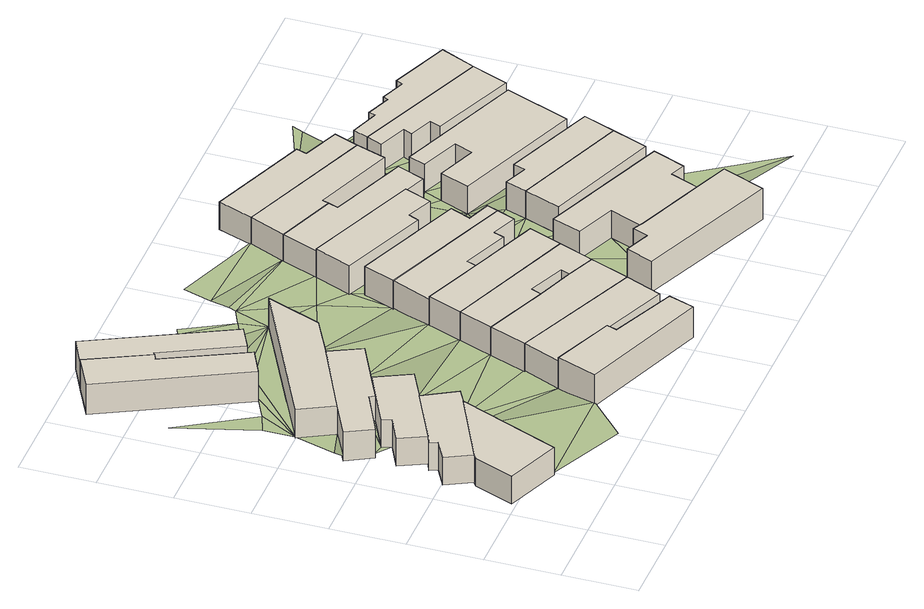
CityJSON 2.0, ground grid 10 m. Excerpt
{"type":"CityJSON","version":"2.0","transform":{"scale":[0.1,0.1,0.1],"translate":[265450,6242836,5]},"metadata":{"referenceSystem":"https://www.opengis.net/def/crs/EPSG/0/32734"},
"CityObjects":{
"building1":{"type":"Building","attributes":{"address":"26 Westminster Road Salt River Cape Town","building":"house","building:levels":"1","footprint":{"type":"Polygon"},"plus_code":"CQXQXWXX+XVW","ground_height":6.76,"building_height":4.1,"roof_height":10.86},"geometry":[{"type":"Solid","lod":"1","boundaries":[[[[0,1,2,3]],[[1,4,5,2]],[[4,6,7,5]],[[6,8,9,7]],[[8,0,3,9]],[[3,2,5,7,9]],[[8,6,4,1,0]]]]}]},
"building2":{"type":"Building","attributes":{"address":"24 Westminster Road Salt River Cape Town","building":"house","building:levels":"1","footprint":{"type":"Polygon"},"plus_code":"CQXXXCXM+XGV","ground_height":6.76,"building_height":4.1,"roof_height":10.86},"geometry":[{"type":"Solid","lod":"1","boundaries":[[[[1,10,11,2]],[[10,12,13,11]],[[12,14,15,13]],[[14,16,17,15]],[[16,18,19,17]],[[18,20,21,19]],[[20,4,5,21]],[[4,1,2,5]],[[2,11,13,15,17,19,21,5]],[[4,20,18,16,14,12,10,1]]]]}]},
"building3":{"type":"Building","attributes":{"address":"Westminster Road Salt River Cape Town","building":"house","building:levels":"1","footprint":{"type":"Polygon"},"plus_code":"CRX2X3XH+X7X","ground_height":6.76,"building_height":4.1,"roof_height":10.86},"geometry":[{"type":"Solid","lod":"1","boundaries":[[[[12,22,23,13]],[[22,24,25,23]],[[24,26,27,28,25]],[[26,29,30,31,28,27]],[[29,32,33,31,30]],[[32,34,35,33]],[[34,14,15,35]],[[14,12,13,15]],[[13,23,25,28,31,33,35,15]],[[14,34,32,29,26,24,22,12]]]]}]},
"building4":{"type":"Building","attributes":{"address":"Westminster Road Salt River Cape Town","building":"house","building:levels":"1","footprint":{"type":"Polygon"},"plus_code":"CRX3XHXJ+XQW","ground_height":6.31,"building_height":4.1,"roof_height":10.41},"geometry":[{"type":"Solid","lod":"1","boundaries":[[[[36,37,38,39]],[[37,40,41,38]],[[40,42,43,41]],[[42,44,45,43]],[[44,46,47,45]],[[46,48,49,47]],[[48,50,27,49]],[[50,36,39,27]],[[39,38,41,43,45,47,49,27]],[[50,48,46,44,42,40,37,36]]]]}]},
"building5":{"type":"Building","attributes":{"address":"31 Greef Street Salt River Cape Town","building":"house","building:levels":"1","footprint":{"type":"Polygon"},"plus_code":"CRX2XRXC+XXX","ground_height":6.31,"building_height":4.1,"roof_height":10.41},"geometry":[{"type":"Solid","lod":"1","boundaries":[[[[51,52,53,54,55,56]],[[52,57,58,54,53]],[[57,59,60,58]],[[59,61,62,60]],[[61,63,64,62]],[[63,51,56,55,64]],[[55,54,58,60,62,64]],[[63,61,59,57,52,51]]]]}]},
"building6":{"type":"Building","attributes":{"address":"18 Westminster Road Salt River Cape Town","building":"house","building:levels":"1","footprint":{"type":"Polygon"},"plus_code":"CRX7XJX7+XGR","ground_height":6.31,"building_height":4.1,"roof_height":10.41},"geometry":[{"type":"Solid","lod":"1","boundaries":[[[[40,65,66,41]],[[65,67,68,66]],[[67,69,70,68]],[[69,42,43,70]],[[42,40,41,43]],[[41,66,68,70,43]],[[42,69,67,65,40]]]]}]},
"building7":{"type":"Building","attributes":{"address":"33 Greef Street Salt River Cape Town","building":"house","building:levels":"1","footprint":{"type":"Polygon"},"plus_code":"CRX6X8X6+X2R","ground_height":5.89,"building_height":4.1,"roof_height":9.99},"geometry":[{"type":"Solid","lod":"1","boundaries":[[[[71,51,56,72]],[[51,63,73,56]],[[63,74,75,73]],[[74,76,77,75]],[[76,78,79,77]],[[78,71,72,79]],[[72,56,73,75,77,79]],[[78,76,74,63,51,71]]]]}]},
"building8":{"type":"Building","attributes":{"address":"43 Westminster Road Salt River Cape Town","building":"house","building:levels":"1","footprint":{"type":"Polygon"},"plus_code":"CVX5X9XW+XHR","ground_height":7.04,"building_height":4.1,"roof_height":11.14},"geometry":[{"type":"Solid","lod":"1","boundaries":[[[[80,81,82,83]],[[81,84,85,82]],[[84,86,87,85]],[[86,88,89,90,87]],[[88,91,92,93,90,89]],[[91,80,83,93,92]],[[83,82,85,87,90,93]],[[91,88,86,84,81,80]]]]}]},
"building9":{"type":"Building","attributes":{"address":"41 Westminster Road Salt River Cape Town","building":"house","building:levels":"1","footprint":{"type":"Polygon"},"plus_code":"CVX7XHX9+XMX","ground_height":6.55,"building_height":4.1,"roof_height":10.65},"geometry":[{"type":"Solid","lod":"1","boundaries":[[[[91,88,89,92]],[[88,94,95,89]],[[94,96,97,95]],[[96,98,99,97]],[[98,91,92,99]],[[92,89,95,97,99]],[[98,96,94,88,91]]]]}]},
"building10":{"type":"Building","attributes":{"address":"39 Westminster Road Salt River Cape Town","building":"house","building:levels":"1","footprint":{"type":"Polygon"},"plus_code":"CVXCX4X5+XJW","ground_height":6.55,"building_height":4.1,"roof_height":10.65},"geometry":[{"type":"Solid","lod":"1","boundaries":[[[[100,101,97,99]],[[101,102,103,97]],[[102,104,105,103]],[[104,106,107,105]],[[106,108,109,107]],[[108,100,99,109]],[[99,97,103,105,107,109]],[[108,106,104,102,101,100]]]]}]},
"building11":{"type":"Building","attributes":{"address":"37 Westminster Road Salt River Cape Town","building":"house","building:levels":"1","footprint":{"type":"Polygon"},"plus_code":"CVXFX8X5+XMR","ground_height":6.55,"building_height":4.1,"roof_height":10.65},"geometry":[{"type":"Solid","lod":"1","boundaries":[[[[108,106,107,109]],[[106,110,111,107]],[[110,112,113,111]],[[112,104,105,113]],[[104,102,103,105]],[[102,114,115,103]],[[114,116,117,115]],[[116,108,109,117]],[[109,107,111,113,105,103,115,117]],[[116,114,102,104,112,110,106,108]]]]}]},
"building12":{"type":"Building","attributes":{"address":"35 Westminster Road Salt River Cape Town","building":"house","building:levels":"1","footprint":{"type":"Polygon"},"plus_code":"CVXHXCX3+XQR","ground_height":6.55,"building_height":4.1,"roof_height":10.65},"geometry":[{"type":"Solid","lod":"1","boundaries":[[[[114,118,119,115]],[[118,120,121,119]],[[120,122,123,124,121]],[[122,116,125,117,124,123]],[[116,114,115,117,125]],[[115,119,121,124,117]],[[116,122,120,118,114]]]]}]},
"building13":{"type":"Building","attributes":{"address":"33 Westminster Road Salt River Cape Town","building":"house","building:levels":"1","footprint":{"type":"Polygon"},"plus_code":"CVXCXJXH+X9X","ground_height":6.09,"building_height":4.1,"roof_height":10.19},"geometry":[{"type":"Solid","lod":"1","boundaries":[[[[126,127,128,123]],[[127,129,130,128]],[[129,131,132,130]],[[131,133,134,132]],[[133,135,136,134]],[[135,137,138,136]],[[137,139,140,138]],[[139,126,123,140]],[[123,128,130,132,134,136,138,140]],[[139,137,135,133,131,129,127,126]]]]}]},
"building14":{"type":"Building","attributes":{"address":"31 Westminster Road Salt River Cape Town","building":"house","building:levels":"1","footprint":{"type":"Polygon"},"plus_code":"CVXPX4XC+XGR","ground_height":6.09,"building_height":4.1,"roof_height":10.19},"geometry":[{"type":"Solid","lod":"1","boundaries":[[[[141,142,138,140]],[[142,143,144,138]],[[143,145,146,144]],[[145,147,148,146]],[[147,149,150,148]],[[149,141,140,150]],[[140,138,144,146,148,150]],[[149,147,145,143,142,141]]]]}]},
"building15":{"type":"Building","attributes":{"address":"29 Westminster Road Salt River Cape Town","building":"house","building:levels":"1","footprint":{"type":"Polygon"},"plus_code":"CVXHXPXH+XVR","ground_height":6.09,"building_height":4.1,"roof_height":10.19},"geometry":[{"type":"Solid","lod":"1","boundaries":[[[[151,152,153,154,155]],[[152,156,157,153]],[[156,158,159,157]],[[158,160,161,159]],[[160,162,163,164,161]],[[162,151,155,154,164,163]],[[154,153,157,159,161,164]],[[162,160,158,156,152,151]]]]}]},
"building16":{"type":"Building","attributes":{"address":"Portland Road Salt River Cape Town","building":"house","building:levels":"1","footprint":{"type":"Polygon"},"plus_code":"C2XFXXX7+XXX","ground_height":6.79,"building_height":4.1,"roof_height":10.89},"geometry":[{"type":"Solid","lod":"1","boundaries":[[[[165,166,167,168]],[[166,169,170,167]],[[169,171,172,173,170]],[[171,174,175,176,173,172]],[[174,177,178,176,175]],[[177,179,180,178]],[[179,181,182,180]],[[181,165,168,182]],[[168,167,170,173,176,178,180,182]],[[181,179,177,174,171,169,166,165]]]]}]},
"building17":{"type":"Building","attributes":{"address":"27 Westminster Road Salt River Cape Town","building":"house","building:levels":"1","footprint":{"type":"Polygon"},"plus_code":"CVXXX4XQ+X4R","ground_height":5.8,"building_height":4.1,"roof_height":9.9},"geometry":[{"type":"Solid","lod":"1","boundaries":[[[[151,162,163,155]],[[162,183,184,163]],[[183,185,186,184]],[[185,187,188,186]],[[187,189,190,188]],[[189,191,192,190]],[[191,151,155,192]],[[155,163,184,186,188,190,192]],[[191,189,187,185,183,162,151]]]]}]},
"building18":{"type":"Building","attributes":{"address":"Portland Road Salt River Cape Town","building":"house","building:levels":"1","footprint":{"type":"Polygon"},"plus_code":"C2XPX3X9+X2V","ground_height":6.28,"building_height":4.1,"roof_height":10.38},"geometry":[{"type":"Solid","lod":"1","boundaries":[[[[169,193,194,195]],[[193,196,197,194]],[[196,198,199,197]],[[198,200,201,199]],[[200,202,203,201]],[[202,204,205,203]],[[204,171,172,205]],[[171,169,195,172]],[[195,194,197,199,201,203,205,172]],[[171,204,202,200,198,196,193,169]]]]}]},
"building19":{"type":"Building","attributes":{"address":"25 Westminster Road Salt River Cape Town","building":"house","building:levels":"1","footprint":{"type":"Polygon"},"plus_code":"C2X3X3XJ+X9V","ground_height":5.8,"building_height":4.1,"roof_height":9.9},"geometry":[{"type":"Solid","lod":"1","boundaries":[[[[191,189,190,192]],[[189,206,207,190]],[[206,208,209,207]],[[208,210,211,209]],[[210,212,213,211]],[[212,191,192,213]],[[192,190,207,209,211,213]],[[212,210,208,206,189,191]]]]}]},
"building20":{"type":"Building","attributes":{"address":"23 Westminster Road Salt River Cape Town","building":"house","building:levels":"1","footprint":{"type":"Polygon"},"plus_code":"C2X4X9X7+X4R","ground_height":5.8,"building_height":4.1,"roof_height":9.9},"geometry":[{"type":"Solid","lod":"1","boundaries":[[[[212,210,211,213]],[[210,214,215,211]],[[214,216,217,215]],[[216,218,219,217]],[[218,220,221,219]],[[220,212,213,221]],[[213,211,215,217,219,221]],[[220,218,216,214,210,212]]]]}]},
"building21":{"type":"Building","attributes":{"address":"38 Portland Road Salt River Cape Town","building":"house","building:levels":"1","footprint":{"type":"Polygon"},"plus_code":"C2XQXFXX+XWR","ground_height":6.28,"building_height":4.1,"roof_height":10.38},"geometry":[{"type":"Solid","lod":"1","boundaries":[[[[222,223,224,225]],[[223,226,227,224]],[[226,228,229,227]],[[228,222,225,229]],[[225,224,227,229]],[[228,226,223,222]]]]}]},
"building22":{"type":"Building","attributes":{"address":"36 Portland Road Salt River Cape Town","building":"house","building:levels":"1","footprint":{"type":"Polygon"},"plus_code":"C2XVX8XC+X3W","ground_height":6.28,"building_height":4.1,"roof_height":10.38},"geometry":[{"type":"Solid","lod":"1","boundaries":[[[[222,228,229,225]],[[228,230,231,229]],[[230,232,233,231]],[[232,234,235,233]],[[234,236,237,235]],[[236,222,225,237]],[[225,229,231,233,235,237]],[[236,234,232,230,228,222]]]]}]},
"building23":{"type":"Building","attributes":{"address":"34 Portland Road Salt River Cape Town","building":"house","building:levels":"1","footprint":{"type":"Polygon"},"plus_code":"C2XWX8X5+X6W","ground_height":5.8,"building_height":4.1,"roof_height":9.9},"geometry":[{"type":"Solid","lod":"1","boundaries":[[[[238,239,240,241]],[[239,242,243,240]],[[242,244,245,243]],[[244,246,247,245]],[[246,248,249,247]],[[248,250,251,249]],[[250,252,253,251]],[[252,238,241,253]],[[241,240,243,245,247,249,251,253]],[[252,250,248,246,244,242,239,238]]]]}]},
"building24":{"type":"Building","attributes":{"address":"32 Portland Road Salt River Cape Town","building":"house","building:levels":"1","footprint":{"type":"Polygon"},"plus_code":"C3X4XJXG+XCR","ground_height":5.84,"building_height":4.1,"roof_height":9.94},"geometry":[{"type":"Solid","lod":"1","boundaries":[[[[254,255,256,257]],[[255,258,259,256]],[[258,260,261,259]],[[260,262,263,261]],[[262,264,265,263]],[[264,266,267,265]],[[266,268,269,267]],[[268,254,257,269]],[[257,256,259,261,263,265,267,269]],[[268,266,264,262,260,258,255,254]]]]}]},
"building25":{"type":"Building","attributes":{"address":"30 Portland Road Salt River Cape Town","building":"house","building:levels":"1","footprint":{"type":"Polygon"},"plus_code":"C3XFXPX9+XRV","ground_height":5.84,"building_height":4.1,"roof_height":9.94},"geometry":[{"type":"Solid","lod":"1","boundaries":[[[[270,271,272,273]],[[271,274,275,272]],[[274,276,277,275]],[[276,278,279,277]],[[278,280,281,279]],[[280,282,283,281]],[[282,284,285,283]],[[284,255,256,285]],[[255,254,257,256]],[[254,270,273,257]],[[273,272,275,277,279,281,283,285,256,257]],[[254,255,284,282,280,278,276,274,271,270]]]]}]},
"terrain1":{"type":"TINRelief","geometry":[{"type":"CompositeSurface","lod":"1","boundaries":[[[32,29,286]],[[287,288,289]],[[29,290,286]],[[291,287,289]],[[292,293,294]],[[1,292,294]],[[29,26,290]],[[291,295,296]],[[296,295,297]],[[295,291,298]],[[22,12,10]],[[1,91,10]],[[291,299,298]],[[1,294,91]],[[37,24,22]],[[22,10,300]],[[98,10,91]],[[301,63,61]],[[67,299,291]],[[301,61,299]],[[63,301,74]],[[10,98,300]],[[37,22,302]],[[65,303,37]],[[302,22,300]],[[299,67,301]],[[67,304,301]],[[65,37,305]],[[305,37,302]],[[306,88,307]],[[67,308,304]],[[309,308,310]],[[308,311,310]],[[307,312,306]],[[311,313,310]],[[308,67,311]],[[67,65,314]],[[139,65,305]],[[311,67,315]],[[314,65,139]],[[67,314,315]],[[306,316,317]],[[318,319,320]],[[317,96,306]],[[320,321,318]],[[314,139,322]],[[315,314,323]],[[317,324,96]],[[139,325,322]],[[326,315,327]],[[314,322,323]],[[328,326,327]],[[96,324,179]],[[102,96,179]],[[324,329,179]],[[315,323,327]],[[330,328,331]],[[332,333,334]],[[322,325,156]],[[202,102,179]],[[327,331,328]],[[102,202,114]],[[333,118,334]],[[174,179,177]],[[202,179,174]],[[147,156,325]],[[114,202,200]],[[118,114,200]],[[335,334,336]],[[334,118,336]],[[202,174,204]],[[336,118,200]],[[171,204,174]],[[336,200,223]],[[158,156,160]],[[337,338,147]],[[147,160,156]],[[200,339,223]],[[340,336,222]],[[336,223,222]],[[222,338,340]],[[252,147,338]],[[147,252,160]],[[189,187,341]],[[236,338,222]],[[341,206,189]],[[252,338,236]],[[183,162,160]],[[200,198,339]],[[160,252,183]],[[339,226,223]],[[341,187,185]],[[250,183,252]],[[252,236,232]],[[206,341,208]],[[193,342,196]],[[236,234,232]],[[342,343,196]],[[244,183,250]],[[185,183,244]],[[339,198,226]],[[208,341,185]],[[242,185,244]],[[250,248,244]],[[208,185,242]],[[344,252,232]],[[208,242,258]],[[244,248,246]],[[196,343,345]],[[210,208,258]],[[214,218,216]],[[345,198,196]],[[242,262,258]],[[210,258,255]],[[242,266,262]],[[255,284,210]],[[210,284,214]],[[214,346,218]],[[262,260,258]],[[230,344,232]],[[346,214,284]],[[262,266,264]],[[346,347,218]],[[239,266,242]],[[346,284,280]],[[280,284,282]],[[347,348,218]],[[346,280,276]],[[276,280,278]],[[349,346,276]],[[276,274,349]],[[271,350,349]],[[271,349,274]]]}]}
},
"vertices":[
[80,71,18],[137,208,18],[137,208,59],[80,71,59],[33,158,18],[33,158,59],[27,154,18],[27,154,59],[5,100,18],[5,100,59],
[155,218,18],[155,218,59],[130,262,18],[130,262,59],[52,224,18],[52,224,59],[39,219,18],[39,219,59],[44,208,18],[44,208,59],[16,193,18],[16,193,59],
[171,283,18],[171,283,59],[148,330,18],[148,330,59],[118,315,18],[118,315,54],[118,315,59],[66,289,18],[66,289,54],[66,289,59],[71,277,18],[71,277,59],[35,259,18],[35,259,59],
[148,330,11],[209,360,11],[209,360,54],[148,330,54],[188,403,11],[188,403,54],[84,352,11],[84,352,54],[34,327,11],[34,327,54],[52,292,11],[52,292,54],[114,322,11],[114,322,54],[118,315,11],
[74,680,9],[27,656,9],[27,656,50],[27,656,54],[74,680,54],[74,680,50],[121,467,9],[121,467,54],[158,485,9],[158,485,54],[105,594,9],[105,594,54],[114,598,9],[114,598,54],
[242,431,11],[242,431,54],[271,505,11],[271,505,54],[60,398,11],[60,398,54],
[114,700,9],[114,700,50],[114,598,50],[122,602,9],[122,602,50],[173,499,9],[173,499,50],[205,515,9],[205,515,50],
[238,73,15],[413,6,15],[413,6,61],[238,73,61],[425,41,15],[425,41,61],[337,79,15],[337,79,61],[342,93,15],[342,93,56],[342,93,61],[258,127,15],[258,127,56],[258,127,61],
[432,56,15],[432,56,56],[453,105,15],[453,105,56],[280,178,15],[280,178,56],
[280,178,13],[453,105,13],[474,158,13],[474,158,56],[436,174,13],[436,174,56],[385,193,13],[385,193,56],[299,228,13],[299,228,56],
[391,207,13],[391,207,56],[441,186,13],[441,186,56],[493,205,13],[493,205,56],[317,274,13],[317,274,56],
[511,250,13],[511,250,56],[420,286,13],[420,286,56],[335,320,13],[335,320,52],[335,320,56],[317,274,52],
[335,320,11],[420,286,11],[420,286,52],[426,302,11],[426,302,52],[489,277,11],[489,277,52],[494,291,11],[494,291,52],[529,277,11],[529,277,52],[539,302,11],[539,302,52],[358,374,11],[358,374,52],
[358,374,8],[539,302,8],[545,317,8],[545,317,52],[513,329,8],[513,329,52],[525,357,8],[525,357,52],[375,417,8],[375,417,52],
[391,485,8],[370,435,8],[370,435,52],[391,485,52],[391,485,49],[489,387,8],[489,387,52],[495,401,8],[495,401,52],[531,386,8],[531,386,52],[546,423,8],[546,423,49],[546,423,52],
[679,8,13],[703,66,13],[703,66,59],[679,8,59],[661,83,13],[661,83,59],[563,122,13],[563,122,54],[563,122,59],[548,130,13],[548,130,54],[548,130,59],[539,109,13],[539,109,59],[505,123,13],[505,123,59],[490,86,13],[490,86,59],
[577,411,8],[577,411,49],[592,448,8],[592,448,49],[486,490,8],[486,490,49],[491,503,8],[491,503,49],[410,534,8],[410,534,49],
[678,125,13],[678,125,54],[661,83,54],[699,117,13],[699,117,54],[717,161,13],[717,161,54],[542,231,13],[542,231,54],[527,192,13],[527,192,54],[582,170,13],[582,170,54],
[494,512,8],[494,512,49],[604,470,8],[604,470,49],[618,510,8],[618,510,49],[432,583,8],[432,583,49],
[631,543,8],[631,543,49],[581,563,8],[581,563,49],[586,577,8],[586,577,49],[450,630,8],[450,630,49],
[587,282,13],[568,233,13],[568,233,54],[587,282,54],[723,174,13],[723,174,54],[742,222,13],[742,222,54],
[759,265,13],[759,265,54],[635,314,13],[635,314,54],[629,298,13],[629,298,54],[597,311,13],[597,311,54],
[753,286,8],[788,374,8],[788,374,49],[753,286,49],[615,442,8],[615,442,49],[606,419,8],[606,419,49],[659,398,8],[659,398,49],[649,373,8],[649,373,49],[595,394,8],[595,394,49],[579,354,8],[579,354,49],
[821,430,8],[638,504,8],[638,504,49],[821,430,49],[629,483,8],[629,483,49],[667,467,8],[667,467,49],[662,455,8],[662,455,49],[694,442,8],[694,442,49],[688,427,8],[688,427,49],[801,381,8],[801,381,49],
[842,477,8],[762,509,8],[762,509,49],[842,477,49],[758,500,8],[758,500,49],[724,513,8],[724,513,49],[721,506,8],[721,506,49],[687,519,8],[687,519,49],[685,510,8],[685,510,49],[646,524,8],[646,524,49],
[52,292,18],[43,342,13],[34,327,18],[84,352,13],[114,322,18],[60,398,13],[80,71,22],[183,24,22],[238,73,20],[88,450,13],[60,440,13],[27,550,13],[121,467,13],[158,485,13],[299,228,15],[173,499,13],[317,274,15],[188,403,13],[205,515,13],[335,320,15],[432,56,20],[337,79,20],[242,532,11],[190,634,9],[224,606,8],[266,543,11],[425,41,20],[234,610,8],[333,465,11],[290,554,11],[441,22,20],[462,61,18],[391,207,15],[385,193,15],[436,174,15],[441,186,15],[370,435,11],[391,485,11],[475,91,13],[375,417,11],[294,564,11],[410,534,11],[304,591,8],[490,86,18],[316,629,8],[432,583,11],[426,302,15],[420,286,15],[489,277,13],[494,291,13],[529,277,13],[513,329,13],[545,317,13],[584,215,13],[539,302,13],[584,465,8],[661,83,18],[703,66,18],[753,286,13],[811,14,18],[658,552,8],[681,602,5],[688,617,5],[740,518,8],[743,525,8]
]}
